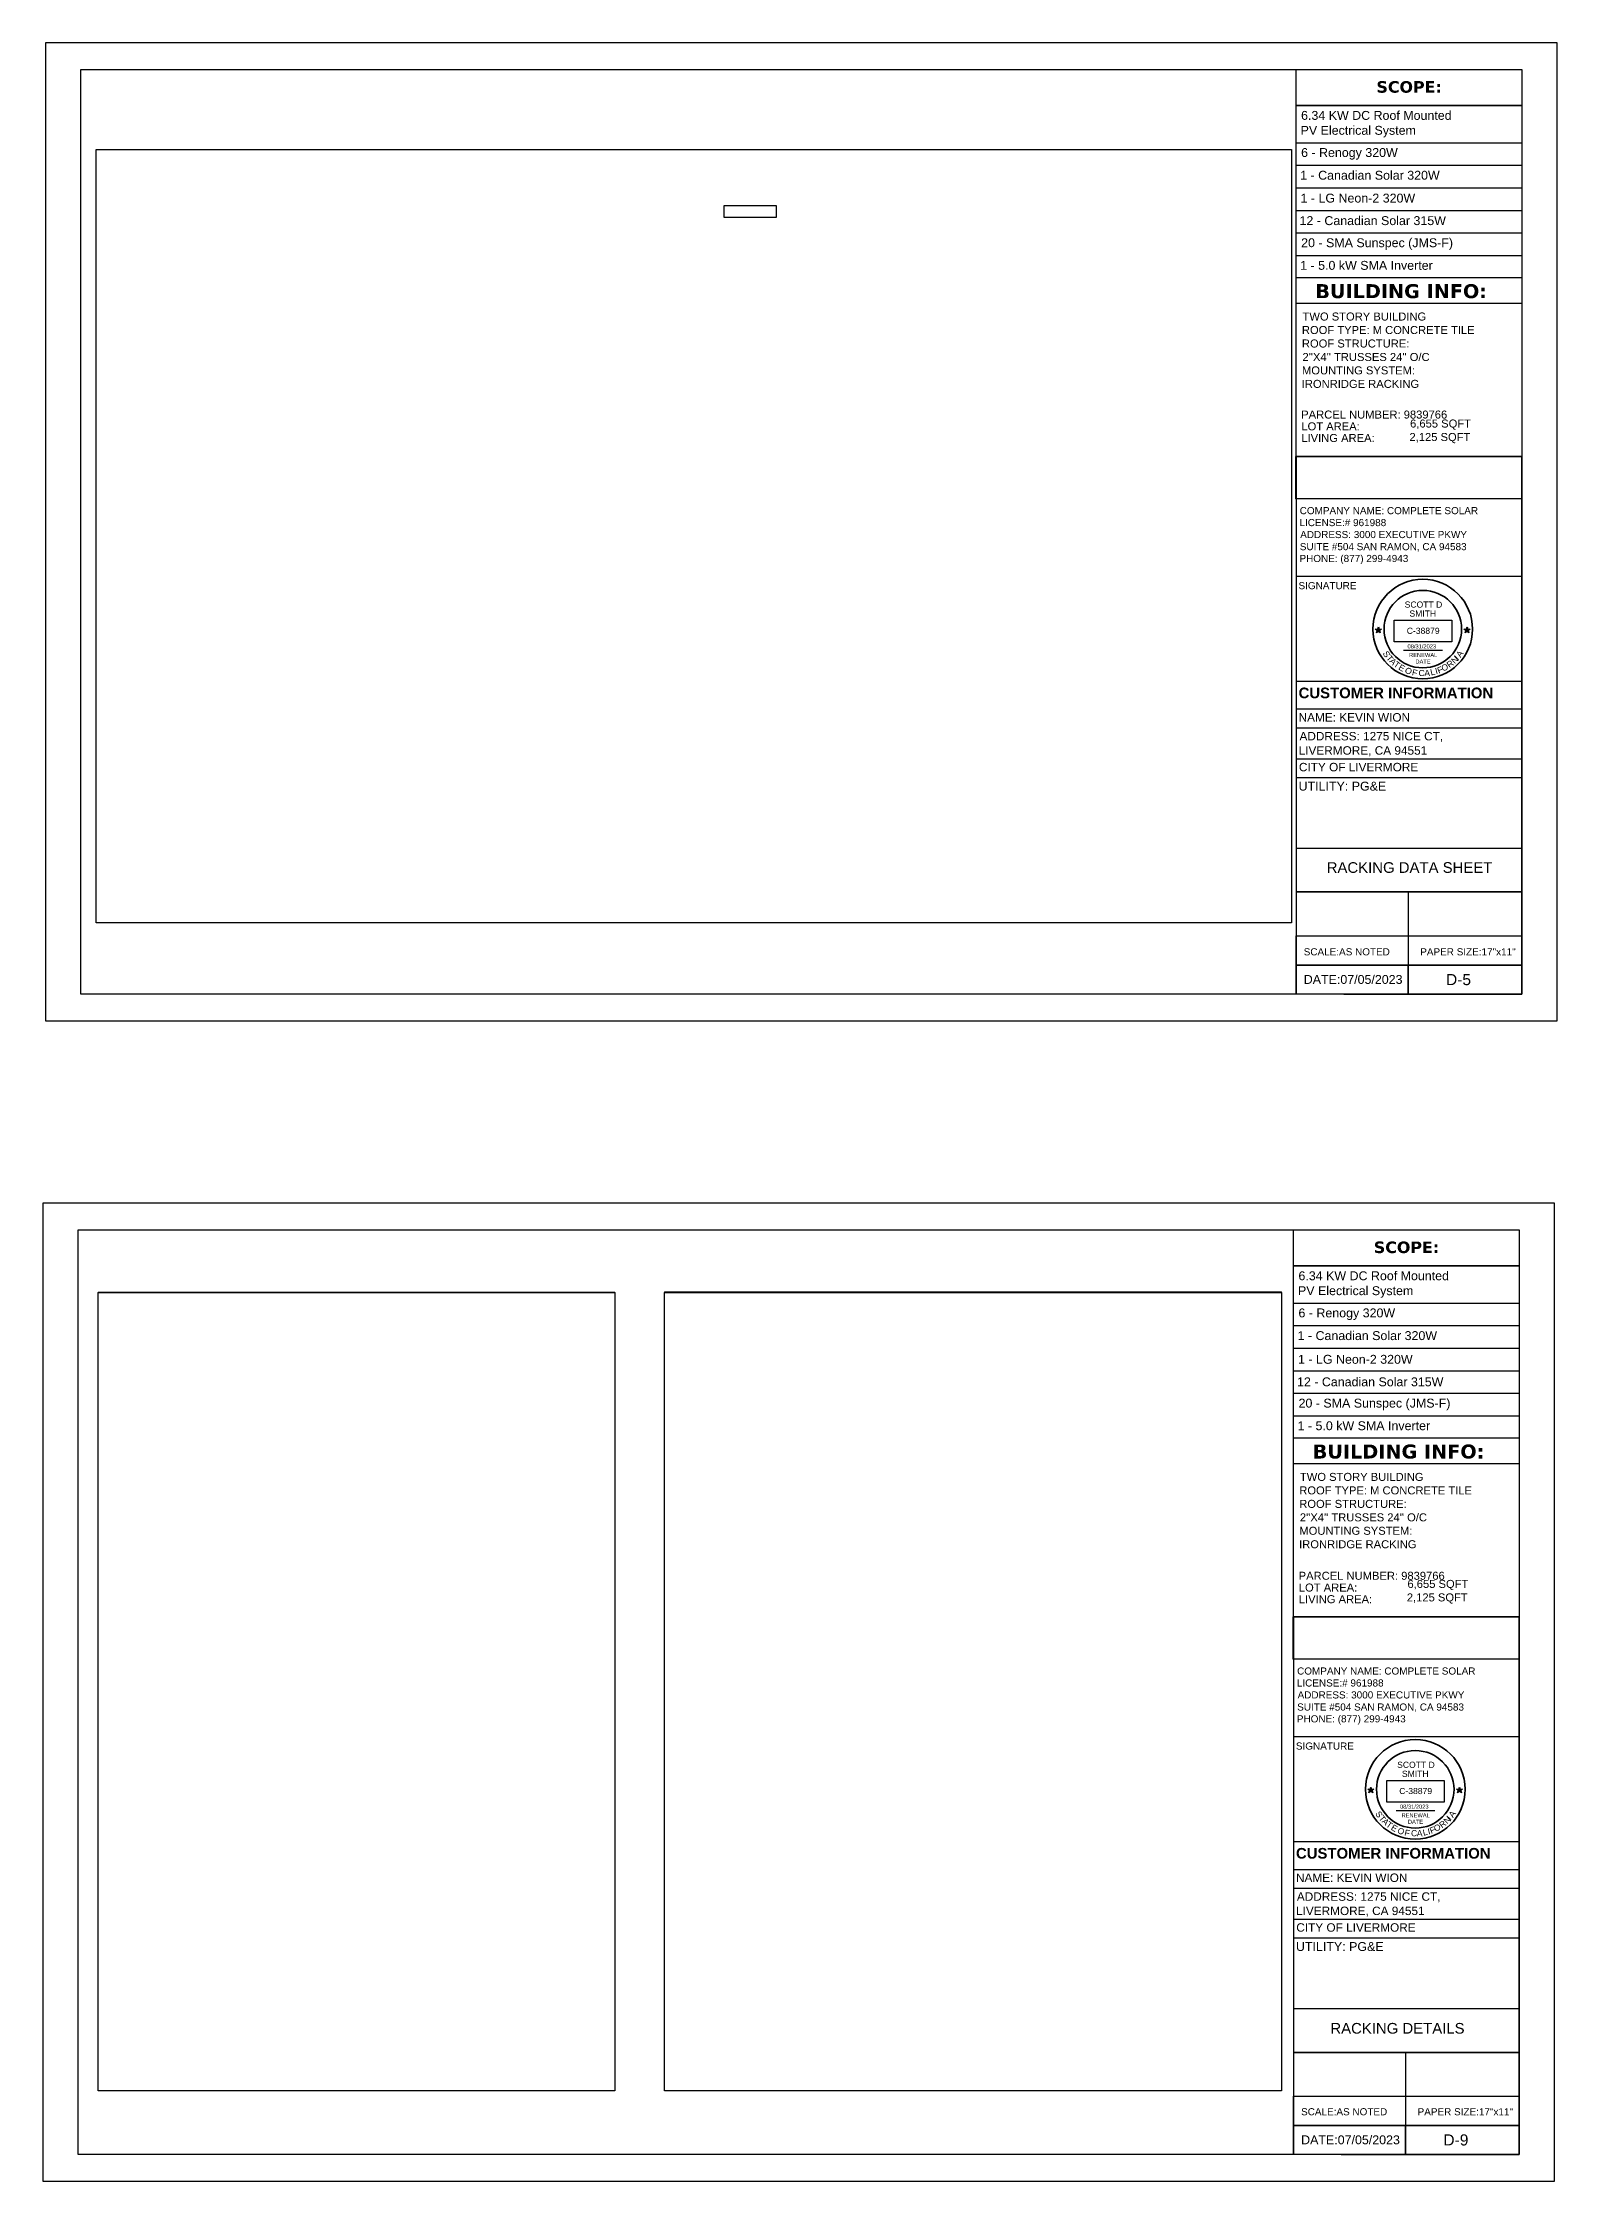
# Model space of a CAD drawing. Header units: millimetres. Extents: x -419 to 20046, y -14642 to 2638.
# Drawn here: x 5770 to 7473, y -13426 to -11021 of the extents above; entities that cross this region are included whole.
import ezdxf

# ---------------------------------------------------------------- set-up
doc = ezdxf.new("R2010")
doc.units = ezdxf.units.MM
for name, color, linetype in [('PDF12_0', 7, 'Continuous'), ('PDF12_PDF_Geometry', 7, 'Continuous'), ('PDF12_Text', 7, 'Continuous'), ('PDF16_0', 7, 'Continuous'), ('PDF16_PDF_Geometry', 7, 'Continuous'), ('PDF16_Text', 7, 'Continuous'), ('PDF5_Text', 7, 'Continuous'), ('PDF_Text', 7, 'Continuous')]:
    doc.layers.add(name, color=color, linetype=linetype)
doc.styles.add('PDF Arial', font='arial.ttf')
doc.styles.add('PDF Arial Bold', font='arialbd.ttf')
doc.styles.add('PDF Verdana Bold', font='verdanab.ttf')
doc.styles.get("Standard").update_dxf_attribs({"font": 'arial.ttf'})
picture_1 = doc.add_image_def('image52.png', size_in_pixel=(45, 240))
picture_2 = doc.add_image_def('image53.png', size_in_pixel=(3192, 4933))
picture_3 = doc.add_image_def('image60.png', size_in_pixel=(45, 240))
picture_4 = doc.add_image_def('image61.png', size_in_pixel=(2553, 1652))
picture_5 = doc.add_image_def('image62.png', size_in_pixel=(1652, 1276))
picture_6 = doc.add_image_def('image15.png', size_in_pixel=(858, 321))

# ---------------------------------------------------------------- blocks, each defined once
blk = doc.blocks.new('star')
h = blk.add_hatch(color=256)
h.dxf.hatch_style = 1
h.paths.add_polyline_path([(116.5, 62.57), (116.86, 62.57), (116.68, 63.12)])
h.paths.add_polyline_path([(116.68, 62.02), (116.97, 62.23), (116.86, 62.57), (116.5, 62.57), (116.39, 62.23)])
h.paths.add_polyline_path([(116.5, 62.57), (115.92, 62.57), (116.39, 62.23)])
h.paths.add_polyline_path([(116.39, 62.23), (116.21, 61.67), (116.68, 62.02)])
h.paths.add_polyline_path([(116.68, 62.02), (117.15, 61.67), (116.97, 62.23)])
h.paths.add_polyline_path([(116.97, 62.23), (117.44, 62.57), (116.86, 62.57)])
for p, q in [((116.21, 61.67), (116.68, 63.12)), ((116.68, 63.12), (117.15, 61.67)), ((115.92, 62.57), (117.44, 62.57)), ((117.15, 61.67), (115.92, 62.57)), ((117.44, 62.57), (116.21, 61.67))]:
    blk.add_line(p, q)
blk = doc.blocks.new('a')
at = {"color": 1, "char_height": 15, "attachment_point": 1}
for s, insert, rotation in [('{\\C256;S}', (169, 149), 301.8504), ('{\\C256;T}', (176.1, 138.5), 308.5602), ('{\\C256;A}', (182.8, 131.2), 313.9392), ('{\\C256;T}', (190.6, 123.2), 324.7462), ('{\\C256;E}', (201.4, 115.5), 330.0103), ('{\\C256;O}', (218.6, 109.1), 319.6464), ('{\\C256;I}', (283.7, 104.3), 13.6115), ('{\\C256;F}', (288.3, 105.4), 21.5682), ('{\\C256;O}', (299, 112.2), 12.6875), ('{\\C256;R}', (311.3, 116.8), 36.4598), ('{\\C256;N}', (322.6, 125.5), 43.0781), ('{\\C256;I}', (344.8, 127.8), 227.4846), ('{\\C256;A}', (335, 138.5), 54.6588), ('{\\C256;A}', (258.4, 100.3), 1.6689), ('{\\C256;L}', (271.7, 101.5), 12.6875)]:
    blk.add_mtext_dynamic_manual_height_columns(s, width=30.733, gutter_width=125, heights=[0], dxfattribs=dict(at, insert=insert, rotation=rotation))
at = {"color": 1, "insert": (244.5, 100.5), "char_height": 15, "attachment_point": 1}
blk.add_mtext_dynamic_manual_height_columns('{\\C256;C}', width=30.733, gutter_width=125, heights=[0], dxfattribs=at)
blk = doc.blocks.new('1')
at = {"color": 1, "xscale": 0.1018808021228187, "yscale": 0.1018808021228187, "zscale": 0.1018808021228187}
blk.add_blockref('a', (510.97, 81.39), dxfattribs=at)
at = {"color": 1, "insert": (534.46, 91.84), "char_height": 1.528, "attachment_point": 1, "rotation": 347.3366}
blk.add_mtext_dynamic_manual_height_columns('{\\C256;F}', width=1.5282, gutter_width=12.74, heights=[0], dxfattribs=at)

msp = doc.modelspace()

# ---------------------------------------------------------------- linework, layer by layer
at = {"lineweight": 30}
for p, q in [((7300.147, -11704.069), (7343.93, -11704.069)), ((7291.686, -13008.811), (7335.469, -13008.811))]:
    msp.add_line(p, q, dxfattribs=at)
at = {"lineweight": 35}
for centre, radius in [((7321.752, -11680.293), 56), ((7321.752, -11680.293), 43.581), ((7313.291, -12985.036), 56), ((7313.291, -12985.036), 43.581)]:
    msp.add_circle(centre, radius, dxfattribs=at)
at = {"layer": 'PDF12_0', "lineweight": 25}
for points in [[(5773.065, -11020.939), (5773.065, -12120.848), (7472.924, -12120.848), (7472.924, -11020.939)], [(7432.964, -11091.414), (7179.488, -11091.414)], [(7432.964, -11091.414), (7432.964, -11285.404), (7179.488, -11285.404), (7179.488, -11091.414)], [(5830.281, -12010.503), (5830.281, -11141.002), (7174.039, -11141.002), (7174.039, -12010.503)], [(7179.488, -11533.794), (7179.488, -11486.205), (7432.964, -11486.205), (7432.964, -11533.794)]]:
    msp.add_lwpolyline(points, close=True, dxfattribs=at)
for points in [[(7179.488, -11486.205), (7179.488, -11050.909)], [(7179.488, -11133.373), (7432.964, -11133.373)], [(7179.488, -11158.711), (7432.964, -11158.711)], [(7179.488, -11184.05), (7432.964, -11184.05)], [(7179.488, -11209.388), (7432.964, -11209.388)], [(7179.488, -11234.727), (7432.964, -11234.727)], [(7179.488, -11260.065), (7432.964, -11260.065)], [(7179.488, -11313.739), (7432.964, -11313.739)], [(7179.579, -11620.708), (7433.054, -11620.708)]]:
    msp.add_lwpolyline(points, dxfattribs=at)
at = {"layer": 'PDF12_0', "color": 5, "lineweight": 25}
msp.add_lwpolyline([(6594.886, -11203.758), (6594.886, -11217.38), (6536.308, -11217.38), (6536.308, -11203.758)], close=True, dxfattribs=at)
at = {"layer": 'PDF12_PDF_Geometry', "lineweight": 25}
for points in [[(7432.964, -11050.909), (7432.964, -12090.878), (5813.025, -12090.878), (5813.025, -11050.909), (7432.964, -11050.909), (7432.964, -12090.878), (7179.488, -12090.878), (7179.488, -12058.092), (7432.964, -12058.092), (7179.488, -12058.092), (7179.488, -12025.125), (7432.964, -12025.125)], [(7432.964, -11568.759), (7432.964, -12025.125), (7432.964, -12058.092), (7432.964, -12090.878), (7432.964, -11486.205), (7179.488, -11486.205), (7179.488, -12090.878)], [(7179.488, -11738.772), (7432.964, -11738.772)], [(7179.488, -11770.105), (7432.964, -11770.105)], [(7179.488, -11791.175), (7432.964, -11791.175)], [(7179.488, -11826.049), (7433.054, -11826.049)], [(7179.488, -11847.21), (7433.054, -11847.21)], [(7179.488, -11926.768), (7433.054, -11926.768)], [(7183.03, -11975.901), (7432.964, -11975.901), (7179.488, -11975.901), (7432.964, -11975.901), (7305.363, -11975.901), (7305.363, -12025.125), (7432.964, -12025.125), (7432.964, -11975.901)], [(7305.363, -12025.125), (7305.363, -12058.092), (7305.363, -12090.878)]]:
    msp.add_lwpolyline(points, dxfattribs=at)
msp.add_lwpolyline([(7432.964, -12058.092), (7432.964, -12090.878), (7305.363, -12090.878), (7305.363, -12058.092)], close=True, dxfattribs=at)
at = {"layer": 'PDF12_PDF_Geometry', "color": 251, "lineweight": 25, "true_color": 0x525252}
msp.add_lwpolyline([(7233.071, -12090.878), (7432.964, -12090.878)], dxfattribs=at)
at = {"layer": 'PDF16_0', "lineweight": 25}
for points in [[(5770.115, -12325.846), (5770.115, -13425.755), (7469.974, -13425.755), (7469.974, -12325.846)], [(7430.014, -12396.321), (7176.538, -12396.321)], [(7430.014, -12396.321), (7430.014, -12590.311), (7176.538, -12590.311), (7176.538, -12396.321)], [(6413.477, -13324.219), (5832.417, -13324.219), (5832.417, -12426.201), (6413.477, -12426.201)], [(7163.006, -13324.219), (6469.058, -13324.219), (6469.058, -12426.201), (7163.006, -12426.201)], [(7176.538, -12838.701), (7176.538, -12791.111), (7430.014, -12791.111), (7430.014, -12838.701)]]:
    msp.add_lwpolyline(points, close=True, dxfattribs=at)
for points in [[(7176.538, -12791.111), (7176.538, -12355.816)], [(7176.538, -12438.28), (7430.014, -12438.28)], [(7176.538, -12463.618), (7430.014, -12463.618)], [(7176.538, -12488.957), (7430.014, -12488.957)], [(7176.538, -12514.295), (7430.014, -12514.295)], [(7176.538, -12539.634), (7430.014, -12539.634)], [(7176.538, -12564.972), (7430.014, -12564.972)], [(7176.538, -12618.646), (7430.014, -12618.646)], [(7176.629, -12925.614), (7430.105, -12925.614)]]:
    msp.add_lwpolyline(points, dxfattribs=at)
at = {"layer": 'PDF16_PDF_Geometry', "lineweight": 25}
for points in [[(7430.014, -12355.816), (7430.014, -13395.784), (5810.075, -13395.784), (5810.075, -12355.816), (7430.014, -12355.816), (7430.014, -13395.784), (7176.538, -13395.784), (7176.538, -13362.999), (7430.014, -13362.999), (7176.538, -13362.999), (7176.538, -13330.031), (7430.014, -13330.031)], [(7430.014, -12873.666), (7430.014, -13330.031), (7430.014, -13362.999), (7430.014, -13395.784), (7430.014, -12791.111), (7176.538, -12791.111), (7176.538, -13395.784)], [(7176.538, -13043.679), (7430.014, -13043.679)], [(7176.538, -13075.012), (7430.014, -13075.012)], [(7176.538, -13096.082), (7430.014, -13096.082)], [(7176.538, -13130.956), (7430.105, -13130.956)], [(7176.538, -13152.117), (7430.105, -13152.117)], [(7176.538, -13231.674), (7430.105, -13231.674)], [(7180.08, -13280.807), (7430.014, -13280.807), (7176.538, -13280.807), (7430.014, -13280.807), (7302.413, -13280.807), (7302.413, -13330.031), (7430.014, -13330.031), (7430.014, -13280.807)], [(7302.413, -13330.031), (7302.413, -13362.999), (7302.413, -13395.784)]]:
    msp.add_lwpolyline(points, dxfattribs=at)
msp.add_lwpolyline([(7430.014, -13362.999), (7430.014, -13395.784), (7302.413, -13395.784), (7302.413, -13362.999)], close=True, dxfattribs=at)
at = {"layer": 'PDF16_PDF_Geometry', "color": 251, "lineweight": 25, "true_color": 0x525252}
msp.add_lwpolyline([(7230.121, -13395.784), (7430.014, -13395.784)], dxfattribs=at)

# ---------------------------------------------------------------- block references
at = {"xscale": 4.597039828451667, "yscale": 4.597039828451667, "zscale": 4.597039828451667, "rotation": 287.9700872862333}
for p in [(6833.836, -11259.547), (6933.538, -11259.569), (6825.376, -12564.289), (6925.077, -12564.311)]:
    msp.add_blockref('star', p, dxfattribs=at)
at = {"color": 1, "xscale": 4.51217474996896, "yscale": 4.51217474996896, "zscale": 4.51217474996896}
for p in [(4899.014, -12139.666), (4890.554, -13444.408)]:
    msp.add_blockref('1', p, dxfattribs=at)

# ---------------------------------------------------------------- texts
at = {"attachment_point": 1}
for s, width, heights, insert, char_height, line_spacing_factor in [('SCOTT D\\P  SMITH', 46.3475, [0], (7301.415, -11649.258), 6.8956, 0.88), ('RENEWAL\\P    DATE', 31.39541, [17.047], (7306.331, -11707.158), 4.597, 0.96), ('SCOTT D\\P  SMITH', 46.3475, [0], (7292.955, -12954), 6.8956, 0.88), ('RENEWAL\\P    DATE', 31.39541, [17.047], (7297.871, -13011.901), 4.597, 0.96)]:
    msp.add_mtext_dynamic_manual_height_columns(s, width=width, gutter_width=4.597, heights=heights, dxfattribs=dict(at, insert=insert, char_height=char_height, line_spacing_factor=line_spacing_factor))
for s, width, insert, char_height in [('C-38879', 41.58956, (7303.756, -11678.751), 6.8956), ('08/31/2023', 38.13279, (7304.613, -11697.423), 4.597), ('C-38879', 41.58956, (7295.295, -12983.493), 6.8956), ('08/31/2023', 38.13279, (7296.152, -13002.165), 4.597)]:
    msp.add_mtext_dynamic_manual_height_columns(s, width=width, gutter_width=4.597, heights=[0], dxfattribs=dict(at, insert=insert, char_height=char_height))
at = {"layer": 'PDF12_Text', "attachment_point": 7}
for s, insert, char_height, style in [('SCOPE:', (7269.671, -11077.336), 12.9996, 'PDF Verdana Bold'), ('6.34 KW DC Roof Mounted', (7184.937, -11107.758), 9.99966, 'PDF Arial'), ('PV Electrical System', (7184.392, -11127.412), 9.99966, 'PDF Arial'), ('6 - Renogy 320W', (7184.937, -11152.388), 9.99966, 'PDF Arial'), ('1 - Canadian Solar 320W', (7183.938, -11175.054), 9.99966, 'PDF Arial'), ('20 - SMA Sunspec (JMS-F)', (7185.028, -11253.833), 9.99966, 'PDF Arial'), ('1 - 5.0 kW SMA Inverter', (7183.938, -11276.402), 9.99966, 'PDF Arial'), ('BUILDING INFO:', (7200.921, -11308.437), 15.74948, 'PDF Verdana Bold'), ('TWO STORY BUILDING', (7186.572, -11333.419), 8.99967, 'PDF Arial'), ('ROOF TYPE: M CONCRETE TILE', (7185.845, -11348.586), 8.99967, 'PDF Arial'), ('ROOF STRUCTURE:', (7185.845, -11363.752), 8.99967, 'PDF Arial'), ("2''X4'' TRUSSES 24'' O/C", (7186.481, -11378.919), 8.99967, 'PDF Arial'), ('MOUNTING SYSTEM:', (7185.936, -11393.995), 8.99967, 'PDF Arial'), ('IRONRIDGE RACKING', (7185.663, -11409.162), 8.99967, 'PDF Arial'), ('6,655 SQFT', (7307.485, -11456.107), 8.9997, 'PDF Arial'), ('2,125 SQFT', (7306.769, -11471.274), 8.9997, 'PDF Arial'), ('COMPANY NAME: COMPLETE SOLAR', (7183.393, -11551.186), 7.99975, 'PDF Arial'), ('LICENSE:# 961988', (7183.121, -11564.627), 7.99975, 'PDF Arial'), ('ADDRESS: 3000 EXECUTIVE PKWY', (7183.938, -11578.074), 7.99975, 'PDF Arial'), ('SUITE #504 SAN RAMON, CA 94583', (7183.484, -11593.046), 7.99975, 'PDF Arial'), ('PHONE: (877) 299-4943', (7183.121, -11607.257), 7.99975, 'PDF Arial'), ('SIGNATURE', (7182.031, -11635.557), 7.9998, 'PDF Arial'), ('CUSTOMER INFORMATION', (7182.122, -11758.239), 11.99963, 'PDF Arial Bold'), ('NAME: KEVIN WION', (7182.122, -11784.435), 9.49966, 'PDF Arial'), ('ADDRESS: 1275 NICE CT,', (7183.121, -11807.222), 9.49966, 'PDF Arial'), ('CITY OF LIVERMORE', (7182.485, -11840.379), 9.49966, 'PDF Arial'), ('LIVERMORE, CA 94551', (7182.212, -11823.297), 9.49966, 'PDF Arial'), ('UTILITY: PG&E', (7182.122, -11862.064), 9.99966, 'PDF Arial'), ('RACKING DATA SHEET', (7213.727, -11954.581), 11.99963, 'PDF Arial'), ('DATE:07/05/2023', (7187.934, -12079.43), 9.99966, 'PDF Arial'), ('D-5', (7347.866, -12080.828), 12.4996, 'PDF Arial')]:
    msp.add_mtext(s, dxfattribs=dict(at, insert=insert, char_height=char_height, style=style))
at = {"layer": 'PDF16_Text', "attachment_point": 7}
for s, insert, char_height, style in [('SCOPE:', (7266.721, -12382.242), 12.9996, 'PDF Verdana Bold'), ('6.34 KW DC Roof Mounted', (7181.987, -12412.664), 9.99966, 'PDF Arial'), ('PV Electrical System', (7181.442, -12432.319), 9.99966, 'PDF Arial'), ('6 - Renogy 320W', (7181.987, -12457.294), 9.99966, 'PDF Arial'), ('1 - Canadian Solar 320W', (7180.988, -12479.961), 9.99966, 'PDF Arial'), ('20 - SMA Sunspec (JMS-F)', (7182.078, -12558.739), 9.99966, 'PDF Arial'), ('1 - 5.0 kW SMA Inverter', (7180.988, -12581.308), 9.99966, 'PDF Arial'), ('BUILDING INFO:', (7197.971, -12613.343), 15.74948, 'PDF Verdana Bold'), ('TWO STORY BUILDING', (7183.622, -12638.326), 8.99967, 'PDF Arial'), ('ROOF TYPE: M CONCRETE TILE', (7182.895, -12653.492), 8.99967, 'PDF Arial'), ('ROOF STRUCTURE:', (7182.895, -12668.659), 8.99967, 'PDF Arial'), ('MOUNTING SYSTEM:', (7182.986, -12698.902), 8.99967, 'PDF Arial'), ("2''X4'' TRUSSES 24'' O/C", (7183.531, -12683.826), 8.99967, 'PDF Arial'), ('IRONRIDGE RACKING', (7182.714, -12714.069), 8.99967, 'PDF Arial'), ('2,125 SQFT', (7303.82, -12776.181), 8.9997, 'PDF Arial'), ('6,655 SQFT', (7304.535, -12761.014), 8.9997, 'PDF Arial'), ('COMPANY NAME: COMPLETE SOLAR', (7180.443, -12856.093), 7.99975, 'PDF Arial'), ('LICENSE:# 961988', (7180.171, -12869.534), 7.99975, 'PDF Arial'), ('ADDRESS: 3000 EXECUTIVE PKWY', (7180.988, -12882.98), 7.99975, 'PDF Arial'), ('SUITE #504 SAN RAMON, CA 94583', (7180.534, -12897.953), 7.99975, 'PDF Arial'), ('PHONE: (877) 299-4943', (7180.171, -12912.164), 7.99975, 'PDF Arial'), ('SIGNATURE', (7179.081, -12940.463), 7.9998, 'PDF Arial'), ('CUSTOMER INFORMATION', (7179.172, -13063.145), 11.99963, 'PDF Arial Bold'), ('NAME: KEVIN WION', (7179.172, -13089.341), 9.49966, 'PDF Arial'), ('ADDRESS: 1275 NICE CT,', (7180.171, -13112.129), 9.49966, 'PDF Arial'), ('LIVERMORE, CA 94551', (7179.263, -13128.203), 9.49966, 'PDF Arial'), ('CITY OF LIVERMORE', (7179.535, -13145.286), 9.49966, 'PDF Arial'), ('UTILITY: PG&E', (7179.172, -13166.971), 9.99966, 'PDF Arial'), ('RACKING DETAILS', (7217.861, -13259.942), 11.99963, 'PDF Arial'), ('DATE:07/05/2023', (7184.984, -13384.337), 9.99966, 'PDF Arial'), ('D-9', (7344.917, -13385.735), 12.4996, 'PDF Arial')]:
    msp.add_mtext(s, dxfattribs=dict(at, insert=insert, char_height=char_height, style=style))
at = {"layer": 'PDF5_Text', "attachment_point": 7, "style": 'PDF Arial'}
for s, insert, char_height in [('1 - LG Neon-2 320W', (7184.329, -11200.766), 9.99966), ('12 - Canadian Solar 315W', (7183.184, -11226.104), 9.99966), ('PARCEL NUMBER: 9839766', (7185.055, -11443.662), 8.99967), ('LIVING AREA:', (7185.21, -11470.02), 8.99967), ('LOT AREA:', (7185.23, -11456.922), 8.9997), ('1 - LG Neon-2 320W', (7181.504, -12506.603), 9.99966), ('12 - Canadian Solar 315W', (7180.36, -12531.941), 9.99966), ('PARCEL NUMBER: 9839766', (7182.231, -12749.499), 8.99967), ('LIVING AREA:', (7182.385, -12775.857), 8.99967), ('LOT AREA:', (7182.405, -12762.759), 8.9997)]:
    msp.add_mtext(s, dxfattribs=dict(at, insert=insert, char_height=char_height))
at = {"layer": 'PDF_Text', "char_height": 7.99975, "attachment_point": 7, "style": 'PDF Arial'}
for insert in [(7187.873, -12047.311), (7184.913, -13351.713)]:
    msp.add_mtext('SCALE:AS NOTED           PAPER SIZE:17"x11"', dxfattribs=dict(at, insert=insert))

# ---------------------------------------------------------------- pictures from other files: only their frames are drawn
at = {"color": 7, "true_color": 0xffffff}
image = msp.add_image(picture_6, insert=(7289.628, -11694.594), size_in_units=(64.617, 24.175), dxfattribs=dict(at, brightness=7, contrast=73))
image.dxf.flags = 15
image = msp.add_image(picture_6, insert=(7281.167, -12999.336), size_in_units=(64.617, 24.175), dxfattribs=dict(at, brightness=7, contrast=73))
image.dxf.flags = 15
at = {"layer": 'PDF12_0', "color": 7, "lineweight": 0}
image = msp.add_image(picture_2, insert=(7174.039, -12010.503), size_in_units=(869.565, 1343.89), rotation=90, dxfattribs=at)
image.dxf.flags = 15
image = msp.add_image(picture_1, insert=(7432.964, -11533.794), size_in_units=(47.544, 254.293), rotation=90, dxfattribs=at)
image.dxf.flags = 15
at = {"layer": 'PDF16_0', "color": 7, "lineweight": 0}
image = msp.add_image(picture_4, insert=(6413.477, -13324.219), size_in_units=(898.11, 581.15), rotation=90, dxfattribs=at)
image.dxf.flags = 15
image = msp.add_image(picture_5, insert=(7163.006, -13324.219), size_in_units=(898.552, 693.697), rotation=90, dxfattribs=at)
image.dxf.flags = 15
image = msp.add_image(picture_3, insert=(7430.014, -12838.701), size_in_units=(47.544, 254.293), rotation=90, dxfattribs=at)
image.dxf.flags = 15

doc.saveas('drawing.dxf')
